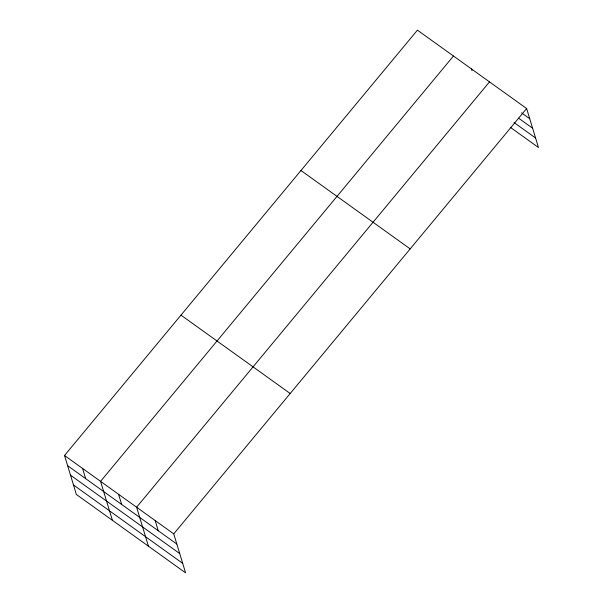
<?xml version="1.0" encoding="UTF-8"?>
<svg xmlns="http://www.w3.org/2000/svg" width="603" height="603" viewBox="0 0 603 603"><rect width="100%" height="100%" fill="white"/><g stroke="black" fill="none" stroke-linecap="round" stroke-linejoin="round"><path stroke-width="0.9" d="M64.529 455.491L173.739 533.874L185.581 572.85L76.37 494.468L64.529 455.491L417.419 30.15L526.63 108.532L538.471 147.509L510.251 127.256M453.464 56.019L100.565 481.36L112.407 520.329M489.5 81.887L136.602 507.221L148.444 546.197M173.739 533.874L526.63 108.532M521.557 112.867L529.728 118.731M518.505 118.098L532.615 128.228M514.05 122.552L535.585 138.012M300.965 170.513L410.176 248.896M180.983 315.128L290.194 393.51M67.626 465.689L176.837 544.072M70.513 475.187L179.717 553.569M73.483 484.97L182.694 563.353M471.478 68.953L471.998 70.649M155.167 520.547L158.265 530.746M118.587 494.294L121.685 504.485M82.551 468.425L85.649 478.624"/></g></svg>
